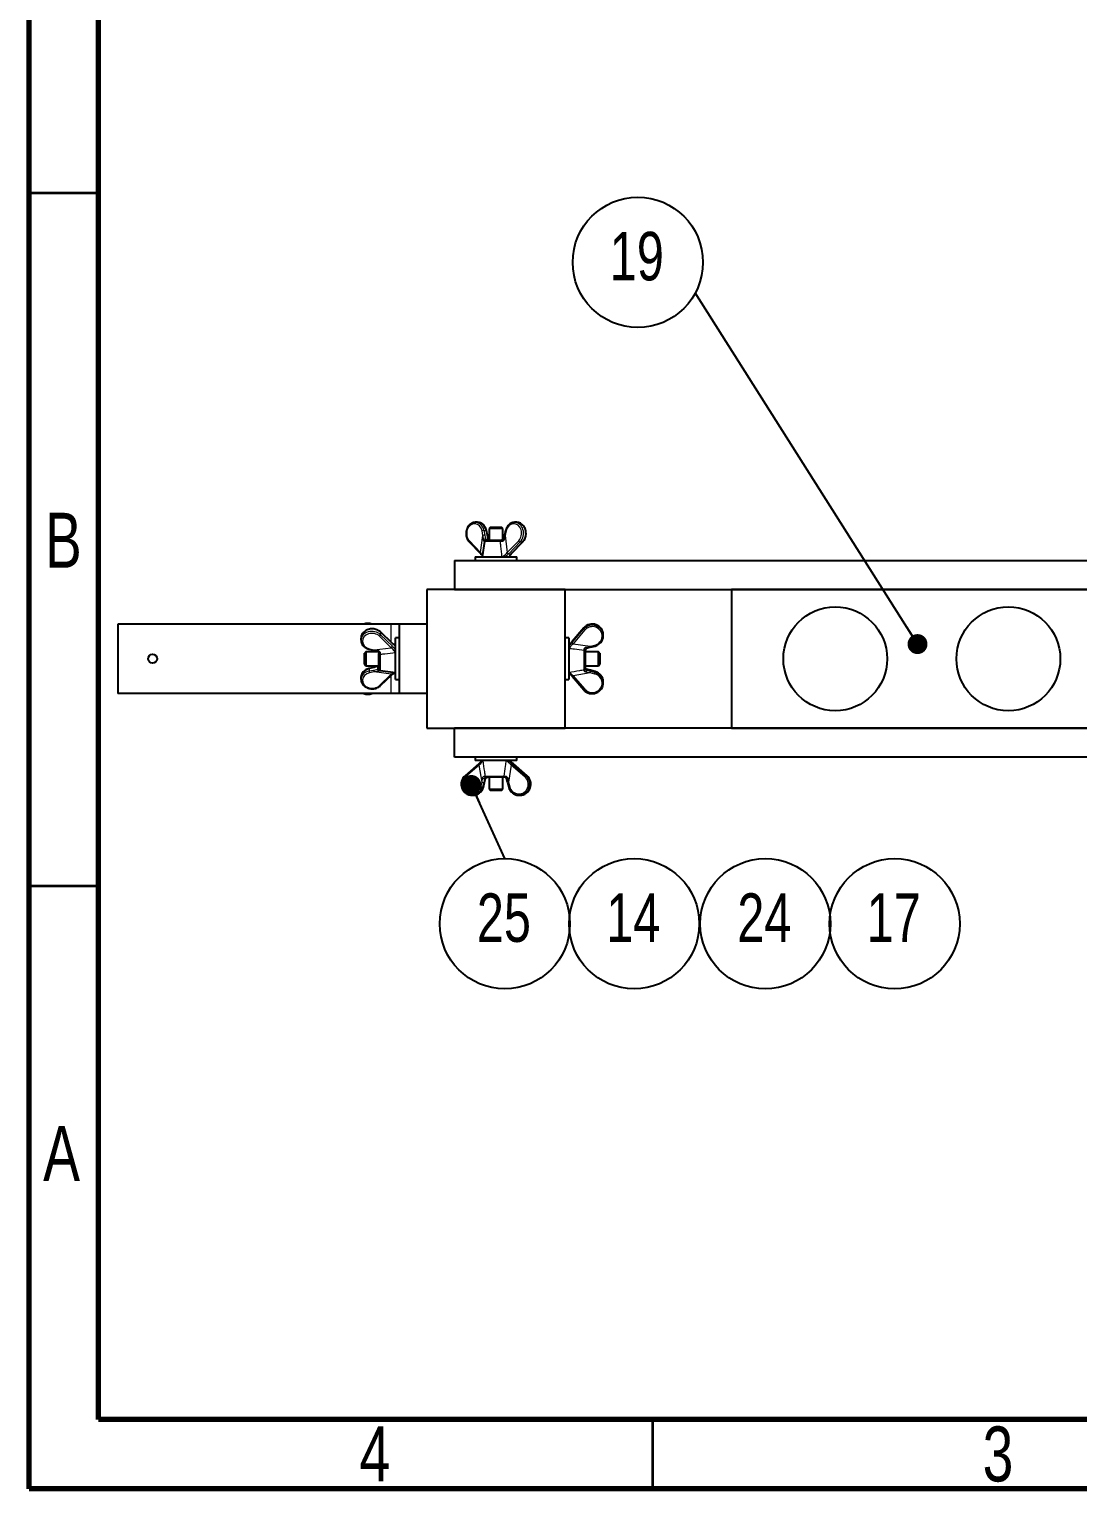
# Model space of a CAD drawing. Header units: millimetres. Extents: x 150 to 2050, y 50 to 2920.
# Drawn here: x 150 to 907, y 50 to 1103 of the extents above; entities that cross this region are included whole.
import ezdxf

# ---------------------------------------------------------------- set-up
doc = ezdxf.new("R2010")
doc.units = ezdxf.units.MM
doc.layers.add('FORMAT', color=7, linetype='Continuous')
doc.styles.add('SLDTEXTSTYLE0', font='TXT', dxfattribs={"width": 0.75})
doc.dimstyles.new('SLDDIMSTYLE0', dxfattribs={"dimtxt": 0.18, "dimasz": 14.4, "dimexe": 0, "dimexo": 0.0625, "dimgap": 0, "dimtad": 0, "dimtih": 1, "dimtoh": 1, "dimdec": 0, "dimrnd": 1e-09, "dimzin": 0, "dimdsep": 46, "dimtxsty": 'Standard', "dimblk1": 'DOT', "dimblk2": 'DOT', "dimsah": 1, "dimcen": 0.09, "dimadec": 0, "dimazin": 0, "dimtfac": 14.4, "dimtdec": 0, "dimtofl": 0, "dimtmove": 0, "dimatfit": 3, "dimldrblk": 'DOT', "dimfxl": 1, "dimfrac": 2, "dimtolj": 1, "dimtzin": 0, "dimarcsym": 0})

# ---------------------------------------------------------------- blocks, each defined once
blk = doc.blocks.new('SW_NOTE_0_24')
at = {"layer": 'FORMAT', "color": 0, "ltscale": 10}
blk.add_circle((-41.5, 22), 47, dxfattribs=at)
at = {"layer": 'FORMAT', "color": 0, "ltscale": 10, "insert": (-42.2, 44), "char_height": 35, "attachment_point": 2, "style": 'SLDTEXTSTYLE0'}
blk.add_mtext('19', dxfattribs=at)
blk = doc.blocks.new('_Dot')
at = {"color": 0, "linetype": 'ByBlock', "lineweight": -2}
blk.add_line((-0.5, 0), (-1, 0), dxfattribs=at)
at = {"color": 0, "linetype": 'ByBlock', "const_width": 0.5}
blk.add_lwpolyline([(-0.25, 0, 1), (0.25, 0, 1)], format="xyb", close=True, dxfattribs=at)
blk = doc.blocks.new('SW_NOTE_0_30')
at = {"layer": 'FORMAT', "color": 0, "ltscale": 10}
blk.add_circle((0, -47), 47, dxfattribs=at)
at = {"layer": 'FORMAT', "color": 0, "ltscale": 10, "insert": (-0.7, -25.1), "char_height": 35, "attachment_point": 2, "style": 'SLDTEXTSTYLE0'}
blk.add_mtext('25', dxfattribs=at)
blk = doc.blocks.new('SW_NOTE_0_31')
at = {"layer": 'FORMAT', "color": 0, "ltscale": 10}
blk.add_circle((25.9, 23.2), 47, dxfattribs=at)
at = {"layer": 'FORMAT', "color": 0, "ltscale": 10, "insert": (25.2, 45.1), "char_height": 35, "attachment_point": 2, "style": 'SLDTEXTSTYLE0'}
blk.add_mtext('14', dxfattribs=at)
blk = doc.blocks.new('SW_NOTE_0_32')
at = {"layer": 'FORMAT', "color": 0, "ltscale": 10}
blk.add_circle((25.9, 23.2), 47, dxfattribs=at)
at = {"layer": 'FORMAT', "color": 0, "ltscale": 10, "insert": (25.2, 45.1), "char_height": 35, "attachment_point": 2, "style": 'SLDTEXTSTYLE0'}
blk.add_mtext('24', dxfattribs=at)
blk = doc.blocks.new('SW_NOTE_0_33')
at = {"layer": 'FORMAT', "color": 0, "ltscale": 10}
blk.add_circle((25.9, 23.2), 47, dxfattribs=at)
at = {"layer": 'FORMAT', "color": 0, "ltscale": 10, "insert": (25.2, 45.1), "char_height": 35, "attachment_point": 2, "style": 'SLDTEXTSTYLE0'}
blk.add_mtext('17', dxfattribs=at)

msp = doc.modelspace()

# ---------------------------------------------------------------- linework, layer by layer
at = {"color": 7, "linetype": 'Continuous', "lineweight": 70, "ltscale": 10}
for p, q in [((150, 50), (150, 2920)), ((200, 100), (200, 2870)), ((2000, 100), (200, 100)), ((2050, 50), (150, 50))]:
    msp.add_line(p, q, dxfattribs=at)
at = {"color": 7, "linetype": 'Continuous', "lineweight": 35, "ltscale": 10}
for p, q in [((200, 985), (150, 985)), ((200, 485), (150, 485)), ((600, 100), (600, 50))]:
    msp.add_line(p, q, dxfattribs=at)
at = {"color": 7, "linetype": 'Continuous', "lineweight": 25, "ltscale": 10}
for p, q in [((473.7, 747.5), (472.2, 747.5)), ((473.8, 747.5), (473.7, 747.5)), ((474.3, 747.4), (474, 747.4)), ((481, 738.2), (480.2, 741.5)), ((481, 738.2), (480.3, 741.5)), ((483.1, 744), (482.1, 743)), ((482.1, 743), (482.1, 734.5)), ((492.1, 743), (482.1, 743)), ((483.1, 744), (491, 744)), ((491, 744), (491.1, 744)), ((492.1, 743), (491.1, 744)), ((492.1, 734.8), (492.1, 743)), ((494, 741.5), (493.2, 738.2)), ((494, 741.5), (493.3, 738.2)), ((502.1, 747.5), (500.5, 747.5)), ((467.7, 733.4), (475.9, 724.9)), ((478.8, 733.6), (477.1, 722.5)), ((479.8, 734.5), (489.9, 734.5)), ((489.9, 734.5), (491, 734.5)), ((492.5, 735.4), (492.5, 735.4)), ((492.6, 735.4), (492.6, 735.4)), ((498.4, 724.9), (506.5, 733.4)), ((457.1, 720), (457.1, 699)), ((457.1, 720), (1491.3, 720)), ((472.1, 722.5), (472.1, 720)), ((472.1, 722.5), (500.3, 722.5)), ((492.1, 722.5), (492.1, 722.5)), ((497.1, 722.5), (497.1, 723)), ((500.3, 722.5), (502.1, 722.5)), ((502.1, 720), (502.1, 722.5)), ((437.1, 699), (437.1, 599)), ((537.1, 699), (437.1, 699)), ((457.1, 699), (1475.1, 699)), ((537.1, 599), (537.1, 699)), ((657.1, 699), (657.1, 599)), ((1057.1, 699), (657.1, 699)), ((214.1, 674), (214.1, 624)), ((411.1, 674), (214.1, 674)), ((389.6, 663.9), (389.6, 662.4)), ((412.2, 660.2), (403.7, 668.4)), ((417.1, 674), (411.1, 674)), ((417.1, 664), (414.6, 664)), ((414.6, 634), (414.6, 664)), ((437.1, 674), (417.1, 674)), ((417.1, 674), (417.1, 624)), ((539.6, 664), (537.1, 664)), ((539.6, 664), (539.6, 634)), ((550.5, 671.4), (542, 661.5)), ((550.5, 671.4), (550.5, 671.3)), ((564.6, 665.7), (564.6, 666.3)), ((393.1, 654), (392.1, 653)), ((402.3, 654), (393.1, 654)), ((393.1, 654), (393.1, 644)), ((395.6, 655.9), (398.9, 655.1)), ((401.7, 654.4), (401.7, 654.4)), ((414.6, 659), (414.1, 658.9)), ((414.6, 654), (414.6, 654)), ((542, 661.5), (542, 661.5)), ((551.6, 655), (551.6, 654.2)), ((551.6, 654.2), (551.6, 642)), ((561.1, 654), (551.6, 654)), ((555.4, 657.3), (552.5, 656.5)), ((555.4, 657.3), (558.7, 658.1)), ((562.1, 653), (561.1, 654)), ((561.1, 644), (561.1, 654)), ((392.1, 645), (392.1, 653)), ((392.1, 645), (393.1, 644)), ((393.1, 644), (402.6, 644)), ((398.9, 642.8), (395.6, 642.1)), ((402.6, 651.8), (402.6, 652.8)), ((402.6, 641.6), (402.6, 651.8)), ((551.6, 644), (561.1, 644)), ((561.1, 644), (562.1, 645)), ((562.1, 653), (562.1, 645)), ((389.6, 635.6), (389.6, 634.1)), ((403.5, 640.6), (414.6, 639)), ((403.7, 629.6), (412.2, 637.7)), ((414.6, 634), (417.1, 634)), ((537.1, 634), (539.6, 634)), ((542, 636.5), (542, 636.4)), ((542, 636.4), (550.5, 626.6)), ((551.6, 642), (551.6, 641.5)), ((555.4, 640.7), (552.5, 641.5)), ((558.7, 639.8), (555.4, 640.7)), ((564.6, 631.7), (564.6, 632.2)), ((411.1, 624), (214.1, 624)), ((417.1, 624), (411.1, 624)), ((437.1, 624), (417.1, 624)), ((437.1, 599), (537.1, 599)), ((457.1, 578), (457.1, 599)), ((1475.1, 599), (457.1, 599)), ((657.1, 599), (1057.1, 599)), ((1491.3, 578), (457.1, 578)), ((474.6, 573.1), (464.8, 564.6)), ((472.1, 578), (472.1, 575.5)), ((500.3, 575.5), (472.1, 575.5)), ((474.6, 573.1), (474.6, 573.1)), ((474.6, 573.1), (474.6, 573.1)), ((509.5, 564.6), (499.7, 573.1)), ((499.7, 573.1), (499.7, 573.1)), ((502.1, 575.5), (500.3, 575.5)), ((502.1, 575.5), (502.1, 578)), ((478, 556.4), (478.9, 559.7)), ((478, 556.4), (478.9, 559.7)), ((478.8, 559.7), (479.6, 562.6)), ((480.1, 563.5), (479.7, 563.5)), ((492.3, 563.5), (480.1, 563.5)), ((482.1, 563.5), (482.1, 555)), ((492.1, 555), (492.1, 563.5)), ((493.2, 563.5), (492.3, 563.5)), ((495.4, 559.7), (494.6, 562.6)), ((495.4, 559.7), (494.6, 562.6)), ((495.4, 559.7), (496.3, 556.4)), ((495.4, 559.7), (496.3, 556.4)), ((509.5, 564.6), (509.5, 564.6)), ((469.8, 550.5), (470.4, 550.5)), ((470.4, 550.5), (470.5, 550.5)), ((482.1, 555), (483.1, 554)), ((482.1, 555), (492, 555)), ((491.1, 554), (483.1, 554)), ((491.1, 554), (492.1, 555)), ((492, 555), (492.1, 555)), ((503.9, 550.5), (504.5, 550.5))]:
    msp.add_line(p, q, dxfattribs=at)
at = {"color": 8, "linetype": 'Continuous', "lineweight": 18, "ltscale": 10}
for p, q in [((476, 725.6), (477.7, 738)), ((477.7, 738), (477.1, 741.3)), ((478.4, 741.6), (479.1, 738.3)), ((478.4, 741.6), (480, 741.6)), ((479.1, 738.3), (479.6, 735.4)), ((480.8, 738.3), (480, 741.6)), ((481.5, 735.4), (480.8, 738.3)), ((493.2, 738.2), (493.2, 738.2)), ((494.4, 741.3), (493.7, 738)), ((493.7, 738), (495.2, 725.6)), ((467.9, 734.1), (476, 725.6)), ((490.3, 733.6), (478.8, 733.6)), ((479.6, 735.4), (481.5, 735.4)), ((491.1, 733.6), (490.3, 733.6)), ((495.2, 725.6), (503.5, 734.1)), ((504.6, 733.3), (496.3, 724.8)), ((498.2, 724.8), (506.3, 733.3)), ((504.6, 733.3), (506.3, 733.3)), ((497, 722.8), (497.1, 722.5)), ((497, 722.7), (497.1, 722.5)), ((411.5, 657), (403, 665.3)), ((403.8, 668.2), (403.8, 666.4)), ((412.3, 660), (403.8, 668.2)), ((403.8, 666.4), (412.3, 658.1)), ((411.1, 674), (411.1, 661.2)), ((550.5, 671.3), (542, 661.5)), ((542, 660.7), (550.5, 670.6)), ((551.3, 669.8), (542.8, 659.9)), ((550.5, 670.6), (550.5, 671.3)), ((395.8, 656.3), (399.1, 655.5)), ((399.1, 655.5), (411.5, 657)), ((414.3, 658.8), (414.6, 658.9)), ((414.4, 658.8), (414.6, 658.9)), ((542.8, 659.9), (555.2, 658)), ((550.8, 654.9), (550.8, 655.6)), ((550.8, 641), (550.8, 654.9)), ((555.2, 658), (558.5, 658.9)), ((398.8, 642.6), (395.6, 641.9)), ((401.7, 643.4), (398.8, 642.6)), ((401.7, 641.5), (401.7, 643.4)), ((403.5, 653), (403.5, 652.1)), ((403.5, 652.1), (403.5, 640.6)), ((395.6, 641.9), (395.6, 640.3)), ((395.6, 640.3), (398.8, 640.9)), ((399.1, 639.6), (395.8, 638.9)), ((398.8, 640.9), (401.7, 641.5)), ((411.5, 637.8), (399.1, 639.6)), ((403, 629.7), (411.5, 637.8)), ((411.1, 636.7), (411.1, 624)), ((555.2, 638.8), (542.8, 636.8)), ((542.8, 636.8), (551.3, 627)), ((550.8, 640.7), (550.8, 641)), ((552.5, 641.5), (552.5, 640.7)), ((552.5, 640.7), (555.4, 640)), ((558.5, 638), (555.2, 638.8)), ((558.7, 639.8), (555.4, 640.7)), ((555.4, 640), (558.7, 639.1)), ((558.7, 639.1), (558.7, 639.8)), ((475, 572.3), (465.2, 563.8)), ((477, 559.9), (475, 572.3)), ((498, 572.3), (496.2, 559.9)), ((507.9, 563.8), (498, 572.3)), ((498.9, 573.1), (508.8, 564.6)), ((509.5, 564.6), (499.7, 573.1)), ((476.1, 556.6), (477, 559.9)), ((478.2, 559.7), (477.3, 556.4)), ((477.9, 556.4), (478.8, 559.7)), ((478, 556.4), (478.9, 559.7)), ((478.9, 562.6), (478.2, 559.7)), ((478.8, 564.3), (479.2, 564.3)), ((479.6, 562.6), (478.9, 562.6)), ((479.2, 564.3), (493, 564.3)), ((493, 564.3), (493.7, 564.3)), ((496.2, 559.9), (497, 556.6)), ((509.5, 564.6), (508.8, 564.6)), ((477.9, 556.4), (477.3, 556.4))]:
    msp.add_line(p, q, dxfattribs=at)
at = {"color": 8, "linetype": 'Continuous', "lineweight": 18, "ltscale": 10, "flags": 128}
for points in [[(480.2, 741.5), (480.2, 741.5), (480.2, 741.5), (480.1, 741.6), (480, 741.6)], [(481, 738.2), (481, 738.2), (480.9, 738.2), (480.9, 738.3), (480.8, 738.3)], [(481, 738.2), (481, 738.2), (481, 738.2), (481, 738.3)], [(467.7, 733.4), (467.7, 733.5), (467.7, 733.6), (467.7, 733.7), (467.7, 733.8), (467.8, 734), (467.9, 734.1)], [(489.9, 734.5), (490, 734.5), (490.1, 734.4), (490.1, 734.3), (490.2, 734.2), (490.2, 734.1), (490.3, 734), (490.3, 733.8), (490.3, 733.6)], [(475.9, 724.9), (475.8, 725), (475.8, 725.1), (475.8, 725.2), (475.8, 725.3), (475.9, 725.5), (476, 725.6)], [(551.6, 655), (551.6, 655.1), (551.6, 655.2), (551.5, 655.3), (551.4, 655.4), (551.3, 655.4), (551.1, 655.5), (550.9, 655.5), (550.8, 655.6)], [(552.5, 656.5), (552.5, 656.5), (552.5, 656.5), (552.5, 656.6), (552.5, 656.7), (552.5, 656.8), (552.4, 657), (552.4, 657.2), (552.3, 657.4)], [(398.8, 642.6), (398.8, 642.7), (398.9, 642.8), (398.9, 642.8), (398.9, 642.8)], [(403.5, 652.1), (403.3, 652.1), (403.2, 652.1), (403, 652.1), (402.9, 652), (402.8, 652), (402.7, 651.9), (402.7, 651.8), (402.6, 651.8)], [(395.6, 641.9), (395.6, 642), (395.6, 642), (395.6, 642.1), (395.6, 642.1)], [(411.5, 637.8), (411.6, 637.7), (411.8, 637.7), (411.9, 637.6), (412, 637.6), (412.1, 637.7), (412.2, 637.7)], [(403, 629.7), (403.1, 629.6), (403.3, 629.6), (403.4, 629.5), (403.5, 629.5), (403.6, 629.5), (403.7, 629.6)], [(493.7, 564.3), (493.7, 564.2), (493.7, 564), (493.6, 563.9), (493.5, 563.7), (493.5, 563.6), (493.4, 563.5), (493.3, 563.5), (493.2, 563.5)], [(495.6, 562.8), (495.4, 562.7), (495.2, 562.7), (495, 562.6), (494.8, 562.6), (494.7, 562.6), (494.6, 562.6), (494.6, 562.6), (494.6, 562.6)], [(496.3, 556.4), (496.3, 556.4), (496.3, 556.4)]]:
    msp.add_lwpolyline(points, dxfattribs=at)
at = {"color": 7, "linetype": 'Continuous', "lineweight": 25, "ltscale": 10, "flags": 128}
for points in [[(558.7, 658.2), (558.7, 658.1), (558.7, 658.1)], [(555.4, 640.7), (555.4, 640.7), (555.4, 640.7)], [(558.7, 639.8), (558.7, 639.8), (558.7, 639.8)], [(478.8, 559.7), (478.9, 559.7), (478.9, 559.7)], [(478.9, 559.7), (478.9, 559.7), (478.9, 559.7)], [(477.9, 556.4), (478, 556.4), (478, 556.4)], [(478, 556.4), (478, 556.4), (478, 556.4)], [(496.3, 556.4), (496.3, 556.4), (496.3, 556.4)], [(496.3, 556.4), (496.3, 556.4), (496.3, 556.4)]]:
    msp.add_lwpolyline(points, dxfattribs=at)
at = {"color": 7, "linetype": 'Continuous', "lineweight": 25, "ltscale": 100}
for centre, radius in [((732.1, 649), 37.5), ((857.1, 649), 37.5), ((239.1, 649), 3.25)]:
    msp.add_circle(centre, radius, dxfattribs=at)
at = {"color": 8, "linetype": 'Continuous', "lineweight": 18, "ltscale": 100}
for centre, radius, start, end in [((478.6, 736.8), 4.77, 91.6868, 108.4495), ((479.2, 733.5), 4.77, 91.6868, 108.4495), ((493.8, 738.7), 0.676, 223.1493, 261.004), ((494.5, 742), 0.676, 223.1531, 261.0023), ((494.1, 741.5), 0.111, 197.5173, 243.949), ((479.2, 732.2), 3.17, 83.2366, 111.7897), ((479.7, 733.5), 0.993, 90.2521, 173.0921), ((481.7, 735), 0.374, 82.7917, 110.5423), ((489.8, 733.8), 1.37, 351.9961, 29.7948), ((493.6, 737.3), 2.18, 240.836, 257.2291), ((493.7, 737.4), 2.35, 241.5641, 256.9791), ((504.9, 735), 1.68, 210.8689, 258.4159), ((506.3, 733.6), 0.266, 266.3617, 314.3688), ((496.6, 726.5), 1.68, 210.8689, 258.4159), ((498.2, 725.1), 0.266, 266.3583, 314.418), ((402.1, 666.7), 1.68, 300.8689, 348.4159), ((403.5, 668.2), 0.266, 356.361, 44.3785), ((552.7, 671.9), 2.52, 209.2131, 235.8154), ((395.2, 656.3), 0.593, 310.3942, 353.7693), ((398.5, 655.6), 0.593, 310.3729, 353.7804), ((399.7, 655.5), 2.33, 331.4692, 347.0346), ((410.6, 658.4), 1.68, 300.8689, 348.4159), ((412, 660), 0.266, 356.3583, 44.418), ((544.2, 662), 2.52, 209.2131, 235.8154), ((550.8, 654), 0.842, 9.8985, 91.7883), ((559.6, 659), 4.55, 193.2504, 202.9776), ((562.9, 659.9), 4.55, 193.2504, 202.9776), ((402.1, 643.5), 0.369, 172.5576, 200.6828), ((403.3, 651.6), 1.37, 81.9961, 119.7948), ((400.3, 640.4), 4.77, 181.6868, 198.4495), ((403.6, 641.1), 4.77, 181.6868, 198.4495), ((404.9, 641.1), 3.17, 173.2366, 201.7897), ((541.9, 637.6), 1.13, 275.4939, 321.4554), ((550.7, 642), 0.967, 276.5832, 358.7513), ((550.7, 641.6), 0.916, 272.5321, 356.0231), ((549.4, 640.5), 3.18, 338.8273, 4.6037), ((549.2, 640.7), 6.22, 342.7596, 353.804), ((552.5, 639.8), 6.22, 342.7596, 353.804), ((550.4, 627.7), 1.13, 275.4939, 321.4554), ((475.7, 573.2), 1.13, 185.4939, 231.4554), ((500.1, 570.9), 2.52, 119.2131, 145.8154), ((465.9, 564.7), 1.13, 185.4939, 231.4554), ((478.8, 565.9), 6.22, 252.7596, 263.804), ((478.6, 565.7), 3.18, 248.8273, 274.6037), ((479.7, 564.4), 0.916, 182.5321, 266.0231), ((480.1, 564.4), 0.967, 186.5832, 268.7513), ((492.2, 564.3), 0.842, 279.8985, 1.7883), ((496.8, 556.7), 3.3, 101.3875, 114.8405), ((510, 562.4), 2.52, 119.2131, 145.8154), ((478, 562.6), 6.22, 252.7596, 263.804), ((497.7, 553.4), 3.3, 101.3875, 114.8405)]:
    msp.add_arc(centre, radius, start, end, dxfattribs=at)
at = {"color": 7, "linetype": 'Continuous', "lineweight": 25, "ltscale": 100}
for centre, start, end in [((479.8, 733.5), 90, 171.7029), ((403.6, 641.6), 180, 261.7029)]:
    msp.add_arc(centre, 1, start, end, dxfattribs=at)
at = {"color": 8, "linetype": 'Continuous', "lineweight": 18, "ltscale": 100}
for centre, major_axis, ratio, start_param, end_param in [((471.6, 739.5), (0.21, 7), 0.809024, 4.999916, 8.752843), ((472.1, 739.5), (0.21, 8), 0.809082, 4.996918, 6.261989), ((499.9, 739.5), (0.21, 7), 0.809024, 3.861569, 7.614497), ((500.5, 739.5), (0.21, 8), 0.809082, 3.858572, 6.325254), ((502.1, 739.5), (-0.21, 8), 0.809082, 3.816525, 6.262162), ((397.6, 664), (8, 0.21), 0.809082, 0.674932, 3.120569), ((397.6, 662.3), (8, -0.21), 0.809082, 0.716979, 3.183661), ((397.6, 661.7), (7, -0.21), 0.809024, 0.719976, 4.472904), ((556.7, 665.4), (6.98, 0.52), 0.972268, 4.903457, 8.656384), ((397.6, 634), (8, -0.21), 0.809082, 1.855326, 3.120396), ((397.6, 633.4), (7, -0.21), 0.809024, 1.858323, 5.61125), ((556.7, 631.4), (6.98, 0.52), 0.972268, 3.76511, 7.518038), ((469.6, 558.5), (-0.52, 6.98), 0.972268, 0.623517, 4.376445), ((503.6, 558.5), (-0.52, 6.98), 0.972268, 1.761864, 5.514791)]:
    msp.add_ellipse(centre, major_axis=major_axis, ratio=ratio, start_param=start_param, end_param=end_param, dxfattribs=at)
at = {"color": 7, "linetype": 'Continuous', "lineweight": 25, "ltscale": 100}
for centre, major_axis, ratio, start_param, end_param in [((472.1, 739.5), (0.21, 8), 0.809082, 6.261989, 6.304209), ((473.8, 739.5), (-0.21, 8), 0.809082, 4.954871, 6.262162), ((394.6, 666.5), (7.83, 1.64), 0.997329, 0.995814, 1.732787), ((556.6, 666.3), (7.98, -0.52), 0.972337, 0.063492, 2.509129), ((394.6, 666.3), (7.99, 0.5), 0.970028, 1.361315, 1.650866), ((556.6, 665.7), (7.98, 0.52), 0.972337, 4.912403, 8.665331), ((397.6, 635.6), (8, 0.21), 0.809082, 1.813279, 3.120569), ((397.6, 634), (8, -0.21), 0.809082, 3.120396, 3.162616), ((556.6, 631.6), (7.98, 0.52), 0.972337, 3.774057, 7.526984), ((556.6, 632.3), (7.98, -0.52), 0.972337, 0.063492, 1.370782), ((394.6, 631.4), (7.83, -1.64), 0.997329, 4.550398, 5.287372), ((394.6, 631.6), (7.83, 1.64), 0.997329, 4.213177, 4.798609), ((394.6, 631.7), (7.99, -0.5), 0.970028, 4.632319, 4.92187), ((469.8, 558.5), (-0.52, 7.98), 0.972337, 0.632464, 4.385391), ((469.8, 558.5), (-0.5, 7.99), 0.970028, 0.635061, 3.080698), ((503.8, 558.5), (-0.52, 7.98), 0.972337, 1.77081, 5.523738), ((504.5, 558.5), (0.52, 7.98), 0.972337, 3.205084, 5.650721), ((470.4, 558.5), (0.52, 7.98), 0.972337, 3.205084, 4.512375), ((470.5, 558.5), (0.5, 7.99), 0.970028, 3.202488, 4.509778), ((503.8, 558.5), (-0.5, 7.99), 0.970028, 1.773407, 3.080698)]:
    msp.add_ellipse(centre, major_axis=major_axis, ratio=ratio, start_param=start_param, end_param=end_param, dxfattribs=at)
at = {"color": 7, "linetype": 'Continuous', "lineweight": 25, "ltscale": 10}
for points, knots in [([(472.5, 747.4), (472.4, 747.4), (471.9, 747.5), (470.9, 747.3), (469.6, 746.9), (468.4, 746.1), (467.4, 745.1), (466.6, 743.9), (465.9, 742.4), (465.6, 740.9), (465.4, 739.3), (465.6, 737.7), (466, 736.2), (466.6, 734.8), (467.3, 733.9), (467.7, 733.5), (467.7, 733.4)], [0, 0, 0, 0, 0.019509, 0.098372, 0.177075, 0.256113, 0.335818, 0.416213, 0.497131, 0.578375, 0.659818, 0.741405, 0.823124, 0.904938, 0.9817, 1, 1, 1, 1]), ([(480.2, 741.5), (480.2, 741.8), (479.9, 742.6), (479.4, 743.8), (478.6, 745.1), (477.5, 746.1), (476.3, 746.9), (475.1, 747.4), (474.3, 747.4), (473.9, 747.4)], [0, 0, 0, 0, 0.085954, 0.244268, 0.402943, 0.561384, 0.719012, 0.875192, 1, 1, 1, 1]), ([(481.7, 735.4), (481.7, 735.4), (481.4, 736.3), (481.2, 737.2), (481, 738.2), (481, 738.2)], [0, 0, 0, 0, 0.01498, 0.944548, 1, 1, 1, 1]), ([(481.8, 735.4), (481.8, 735.4), (481.5, 736.3), (481.3, 737.2), (481.1, 738.2), (481, 738.2)], [0, 0, 0, 0, 0.015444, 0.945306, 1, 1, 1, 1]), ([(493.3, 738.2), (493.2, 738), (493, 737), (492.7, 736.1), (492.5, 735.4)], [0, 0, 0, 0, 0.249548, 1, 1, 1, 1]), ([(493.2, 738.2), (493.2, 738), (493, 737), (492.7, 736.1), (492.5, 735.4)], [0, 0, 0, 0, 0.24955, 1, 1, 1, 1]), ([(500.4, 747.4), (500.3, 747.4), (499.7, 747.5), (498.6, 747.2), (497.4, 746.6), (496.3, 745.7), (495.3, 744.6), (494.6, 743.3), (494.2, 742.2), (494.1, 741.6), (494, 741.5)], [0, 0, 0, 0, 0.049877, 0.2016152, 0.3533915, 0.506149, 0.6602752, 0.8156237, 0.964567, 1, 1, 1, 1]), ([(506.5, 733.4), (506.7, 733.6), (507.2, 734.2), (507.9, 735.3), (508.4, 736.7), (508.8, 738.3), (508.8, 739.9), (508.6, 741.4), (508.1, 743), (507.4, 744.3), (506.5, 745.5), (505.4, 746.5), (504.1, 747.1), (502.9, 747.5), (502.1, 747.4), (501.8, 747.4)], [0, 0, 0, 0, 0.044936, 0.125622, 0.206681, 0.288088, 0.369705, 0.451471, 0.533368, 0.615369, 0.697367, 0.779135, 0.860343, 0.940706, 1, 1, 1, 1]), ([(482.1, 734.8), (482.1, 734.8), (482, 734.9), (481.8, 735.1), (481.8, 735.3), (481.7, 735.4)], [0, 0, 0, 0, 0.086371, 0.661055, 1, 1, 1, 1]), ([(492.6, 735.4), (492.5, 735.3), (492.4, 735), (492.1, 734.7), (491.7, 734.5), (491.3, 734.5), (491, 734.5), (491, 734.5)], [0, 0, 0, 0, 0.183109, 0.387835, 0.633005, 0.921881, 1, 1, 1, 1]), ([(475.9, 724.9), (475.9, 724.9), (476.2, 724.6), (476.6, 724.1), (477.1, 723.4), (477.2, 723.1), (477.2, 723)], [0, 0, 0, 0, 0.029553, 0.412772, 0.743604, 1, 1, 1, 1]), ([(475.9, 724.9), (475.9, 724.9), (476.2, 724.6), (476.7, 724.1), (477.1, 723.4), (477.2, 723.1), (477.2, 723)], [0, 0, 0, 0, 0.029611, 0.413524, 0.744783, 1, 1, 1, 1]), ([(497, 722.7), (497, 722.8), (497, 722.8), (497.1, 723.2), (497.4, 723.8), (497.9, 724.4), (498.3, 724.8), (498.4, 724.9)], [0, 0, 0, 0, 0.181061, 0.385306, 0.606493, 0.858619, 1, 1, 1, 1]), ([(403.7, 668.4), (403.5, 668.5), (402.9, 669), (401.8, 669.7), (400.4, 670.3), (398.9, 670.6), (397.3, 670.7), (395.7, 670.4), (394.1, 670), (392.8, 669.3), (391.6, 668.3), (390.6, 667.2), (390, 666), (389.6, 664.7), (389.7, 664), (389.7, 663.6)], [0, 0, 0, 0, 0.044936, 0.125622, 0.206681, 0.288088, 0.369705, 0.451471, 0.533368, 0.615369, 0.697367, 0.779135, 0.860343, 0.940706, 1, 1, 1, 1]), ([(389.7, 662.2), (389.7, 662.1), (389.6, 661.5), (389.9, 660.5), (390.5, 659.2), (391.4, 658.1), (392.5, 657.2), (393.8, 656.4), (394.9, 656.1), (395.5, 655.9), (395.6, 655.9)], [0, 0, 0, 0, 0.049877, 0.201615, 0.353392, 0.506149, 0.660275, 0.815624, 0.964567, 1, 1, 1, 1]), ([(398.9, 655.1), (399.1, 655.1), (400.1, 654.9), (401, 654.6), (401.7, 654.4)], [0, 0, 0, 0, 0.249556, 1, 1, 1, 1]), ([(401.7, 654.4), (401.8, 654.3), (402.1, 654.3), (402.4, 654), (402.6, 653.5), (402.6, 653.1), (402.6, 652.9), (402.6, 652.8)], [0, 0, 0, 0, 0.181987, 0.386973, 0.632455, 0.921698, 1, 1, 1, 1]), ([(414.4, 658.8), (414.4, 658.8), (414.3, 658.8), (413.9, 658.9), (413.3, 659.3), (412.7, 659.7), (412.3, 660.1), (412.2, 660.3)], [0, 0, 0, 0, 0.181061, 0.385306, 0.606493, 0.858619, 1, 1, 1, 1]), ([(542, 661.5), (541.5, 660.9), (540.6, 659.9), (539.9, 659.2), (539.6, 659)], [0, 0, 0, 0, 0.646925, 1, 1, 1, 1]), ([(552.5, 656.5), (552.4, 656.4), (552.2, 656.3), (551.9, 656), (551.7, 655.6), (551.6, 655.2), (551.6, 655), (551.6, 655)], [0, 0, 0, 0, 0.175097, 0.349896, 0.584012, 0.956468, 1, 1, 1, 1]), ([(401.7, 643.6), (401.7, 643.5), (400.8, 643.3), (399.9, 643), (398.9, 642.8), (398.9, 642.8)], [0, 0, 0, 0, 0.014849, 0.944545, 1, 1, 1, 1]), ([(402.4, 644.1), (402.4, 644.1), (402.3, 643.9), (402, 643.7), (401.8, 643.6), (401.7, 643.6)], [0, 0, 0, 0, 0.258777, 0.7242146, 1, 1, 1, 1]), ([(552.5, 641.5), (552.4, 641.5), (552.2, 641.6), (551.9, 641.9), (551.7, 642.4), (551.6, 642.7), (551.6, 642.9), (551.6, 642.9)], [0, 0, 0, 0, 0.175097, 0.349896, 0.584012, 0.956468, 1, 1, 1, 1]), ([(389.7, 634.3), (389.7, 634.2), (389.6, 633.7), (389.8, 632.7), (390.2, 631.4), (391, 630.3), (392, 629.2), (393.3, 628.4), (394.7, 627.8), (396.2, 627.4), (397.8, 627.3), (399.4, 627.4), (400.9, 627.8), (402.3, 628.5), (403.2, 629.1), (403.6, 629.5), (403.7, 629.6)], [0, 0, 0, 0, 0.019509, 0.098372, 0.177075, 0.256113, 0.335818, 0.416213, 0.497131, 0.578375, 0.659818, 0.741405, 0.823124, 0.904938, 0.9817, 1, 1, 1, 1]), ([(395.6, 642.1), (395.3, 642), (394.5, 641.8), (393.3, 641.3), (392, 640.4), (391, 639.4), (390.2, 638.2), (389.7, 636.9), (389.7, 636.1), (389.7, 635.8)], [0, 0, 0, 0, 0.085954, 0.244268, 0.402943, 0.561384, 0.719012, 0.875192, 1, 1, 1, 1]), ([(412.2, 637.7), (412.2, 637.7), (412.5, 638), (413, 638.5), (413.7, 638.9), (414, 639), (414.1, 639.1)], [0, 0, 0, 0, 0.0295397, 0.4127638, 0.7436006, 1, 1, 1, 1]), ([(542, 636.5), (541.5, 637.1), (540.6, 638), (539.9, 638.7), (539.6, 638.9)], [0, 0, 0, 0, 0.646925, 1, 1, 1, 1]), ([(551.6, 641.5), (551.6, 641.4), (551.7, 641.3), (551.9, 641), (552.1, 640.8), (552.4, 640.7), (552.5, 640.7)], [0, 0, 0, 0, 0.397548, 0.618956, 0.806457, 1, 1, 1, 1]), ([(474.6, 573.1), (475.2, 573.6), (476.2, 574.5), (476.9, 575.2), (477.1, 575.5)], [0, 0, 0, 0, 0.646925, 1, 1, 1, 1]), ([(499.7, 573.1), (499, 573.6), (498.1, 574.5), (497.4, 575.2), (497.2, 575.5)], [0, 0, 0, 0, 0.646925, 1, 1, 1, 1]), ([(479.7, 563.5), (479.6, 563.5), (479.5, 563.4), (479.2, 563.2), (479, 563), (478.9, 562.7), (478.9, 562.6)], [0, 0, 0, 0, 0.397548, 0.618956, 0.806457, 1, 1, 1, 1]), ([(479.6, 562.6), (479.7, 562.7), (479.8, 562.9), (480.1, 563.2), (480.5, 563.4), (480.9, 563.5), (481.1, 563.5), (481.1, 563.5)], [0, 0, 0, 0, 0.175097, 0.349896, 0.584012, 0.956468, 1, 1, 1, 1]), ([(479.7, 562.6), (479.7, 562.7), (479.8, 562.9), (480.1, 563.2), (480.6, 563.4), (480.9, 563.5), (481.1, 563.5), (481.1, 563.5)], [0, 0, 0, 0, 0.175097, 0.349896, 0.584012, 0.956468, 1, 1, 1, 1]), ([(494.6, 562.6), (494.6, 562.7), (494.5, 562.9), (494.2, 563.2), (493.7, 563.4), (493.4, 563.5), (493.2, 563.5), (493.1, 563.5)], [0, 0, 0, 0, 0.175097, 0.349896, 0.584012, 0.956468, 1, 1, 1, 1]), ([(494.6, 562.6), (494.6, 562.7), (494.5, 562.9), (494.2, 563.2), (493.8, 563.4), (493.4, 563.5), (493.2, 563.5), (493.2, 563.5)], [0, 0, 0, 0, 0.175097, 0.349896, 0.584012, 0.956468, 1, 1, 1, 1])]:
    msp.add_open_spline(points, degree=3, knots=knots, dxfattribs=at)
at = {"color": 8, "linetype": 'Continuous', "lineweight": 18, "ltscale": 10}
for points, knots in [([(478.1, 735.2), (478, 735.8), (477.9, 736.8), (477.8, 737.7), (477.7, 738)], [0, 0, 0, 0, 0.685027, 1, 1, 1, 1]), ([(493.7, 738), (493.6, 737.4), (493.4, 736.4), (493.2, 735.5), (493.1, 735.2)], [0, 0, 0, 0, 0.685002, 1, 1, 1, 1]), ([(478.8, 733.6), (478.7, 733.6), (478.6, 733.6), (478.4, 733.9), (478.2, 734.3), (478.1, 734.7), (478.1, 735), (478.1, 735.2)], [0, 0, 0, 0, 0.2486993, 0.4574642, 0.6664268, 0.8755892, 1, 1, 1, 1]), ([(479.6, 735.4), (479.6, 735.2), (479.7, 735), (479.7, 734.7), (479.8, 734.5), (479.8, 734.5), (479.7, 734.5), (479.7, 734.5)], [0, 0, 0, 0, 0.175097, 0.349896, 0.584012, 0.956468, 1, 1, 1, 1]), ([(482.1, 734.7), (482.1, 734.7), (482, 734.8), (481.7, 735), (481.6, 735.2), (481.5, 735.4)], [0, 0, 0, 0, 0.087036, 0.536279, 1, 1, 1, 1]), ([(491.4, 722.5), (491.2, 725.1), (490.8, 728.8), (490.4, 732.5), (490.3, 733.6)], [0, 0, 0, 0, 0.709408, 1, 1, 1, 1]), ([(493.1, 735.2), (493.1, 734.9), (492.9, 734.5), (492.5, 734), (491.9, 733.7), (491.5, 733.6), (491.2, 733.6), (491.1, 733.6)], [0, 0, 0, 0, 0.250533, 0.502667, 0.720928, 0.927461, 1, 1, 1, 1]), ([(493.1, 735.2), (493, 734.9), (492.9, 734.5), (492.5, 734), (492.2, 733.9), (492.1, 733.9)], [0, 0, 0, 0, 0.419195, 0.841069, 1, 1, 1, 1]), ([(476, 725.6), (476.4, 725.1), (477, 724.2), (477.2, 723.5), (477.2, 723.1)], [0, 0, 0, 0, 0.542928, 1, 1, 1, 1]), ([(491.4, 722.5), (491.8, 722.7), (492.7, 723.2), (494, 724.3), (494.8, 725.2), (495.2, 725.6)], [0, 0, 0, 0, 0.279193, 0.628993, 1, 1, 1, 1]), ([(491.4, 722.5), (491.4, 722.5), (491.4, 722.5), (491.4, 722.5), (491.4, 722.5)], [0, 0, 0, 0, 0.054274, 1, 1, 1, 1]), ([(496.3, 724.8), (495.7, 724.3), (494.8, 723.4), (493.7, 722.7), (493.3, 722.5)], [0, 0, 0, 0, 0.646925, 1, 1, 1, 1]), ([(496.6, 722.5), (496.8, 722.9), (497.1, 723.6), (497.8, 724.5), (498.2, 724.8)], [0, 0, 0, 0, 0.536084, 1, 1, 1, 1]), ([(497.1, 722.5), (497.1, 722.5), (497.1, 722.5), (497.1, 722.5), (497.1, 722.5)], [0, 0, 0, 0, 0.945726, 1, 1, 1, 1]), ([(399.1, 655.5), (399.7, 655.4), (400.7, 655.2), (401.7, 655), (402, 655)], [0, 0, 0, 0, 0.6850017, 1, 1, 1, 1]), ([(402, 655), (402.2, 654.9), (402.6, 654.8), (403.1, 654.3), (403.4, 653.8), (403.5, 653.3), (403.5, 653), (403.5, 653)], [0, 0, 0, 0, 0.250533, 0.502667, 0.720928, 0.927461, 1, 1, 1, 1]), ([(414.6, 653.3), (412, 653), (408.3, 652.6), (404.6, 652.2), (403.5, 652.1)], [0, 0, 0, 0, 0.7094083, 1, 1, 1, 1]), ([(414.6, 653.3), (414.4, 653.6), (413.9, 654.5), (412.8, 655.8), (411.9, 656.6), (411.5, 657)], [0, 0, 0, 0, 0.279193, 0.628993, 1, 1, 1, 1]), ([(414.6, 658.4), (414.2, 658.6), (413.5, 658.9), (412.7, 659.7), (412.3, 660)], [0, 0, 0, 0, 0.536084, 1, 1, 1, 1]), ([(412.3, 658.1), (412.8, 657.5), (413.7, 656.6), (414.4, 655.5), (414.6, 655.1)], [0, 0, 0, 0, 0.646925, 1, 1, 1, 1]), ([(414.6, 658.9), (414.6, 658.9), (414.6, 658.9), (414.6, 658.9), (414.6, 658.9)], [0, 0, 0, 0, 0.945726, 1, 1, 1, 1]), ([(414.6, 653.3), (414.6, 653.3), (414.6, 653.3), (414.6, 653.3), (414.6, 653.3)], [0, 0, 0, 0, 0.0542743, 1, 1, 1, 1]), ([(539.6, 657.7), (540, 658.2), (540.8, 659.2), (541.6, 660.3), (542, 660.7)], [0, 0, 0, 0, 0.536084, 1, 1, 1, 1]), ([(542.8, 659.9), (542.3, 659.4), (541.3, 658.4), (540.2, 657.2), (539.8, 656.6), (539.6, 656.4)], [0, 0, 0, 0, 0.401184, 0.804193, 1, 1, 1, 1]), ([(550.8, 654.9), (548.4, 655.2), (544.7, 655.7), (541, 656.2), (539.6, 656.4)], [0, 0, 0, 0, 0.633346, 1, 1, 1, 1]), ([(550.8, 655.6), (550.8, 655.8), (550.8, 656.1), (551.1, 656.7), (551.5, 657.1), (551.9, 657.3), (552.2, 657.4), (552.3, 657.4)], [0, 0, 0, 0, 0.248699, 0.457464, 0.666427, 0.875589, 1, 1, 1, 1]), ([(552.3, 657.4), (553, 657.6), (553.9, 657.8), (554.9, 657.9), (555.2, 658)], [0, 0, 0, 0, 0.685027, 1, 1, 1, 1]), ([(402.4, 644.1), (402.4, 644), (402.4, 643.8), (402.1, 643.6), (401.9, 643.4), (401.7, 643.4)], [0, 0, 0, 0, 0.201162, 0.594247, 1, 1, 1, 1]), ([(402, 639.9), (401.3, 639.8), (400.3, 639.7), (399.4, 639.6), (399.1, 639.6)], [0, 0, 0, 0, 0.685027, 1, 1, 1, 1]), ([(401.7, 641.5), (401.9, 641.5), (402.1, 641.5), (402.4, 641.6), (402.6, 641.6), (402.6, 641.6), (402.6, 641.6), (402.6, 641.6)], [0, 0, 0, 0, 0.175097, 0.349896, 0.584012, 0.956468, 1, 1, 1, 1]), ([(403.5, 640.6), (403.5, 640.5), (403.5, 640.5), (403.2, 640.3), (402.8, 640.1), (402.4, 640), (402.1, 639.9), (402, 639.9)], [0, 0, 0, 0, 0.2486993, 0.4574642, 0.6664268, 0.8755892, 1, 1, 1, 1]), ([(411.5, 637.8), (412, 638.2), (412.9, 638.8), (413.6, 639), (414, 639.1)], [0, 0, 0, 0, 0.542928, 1, 1, 1, 1]), ([(539.6, 639.3), (542.3, 639.7), (546, 640.3), (549.7, 640.9), (550.8, 641)], [0, 0, 0, 0, 0.709408, 1, 1, 1, 1]), ([(539.6, 639.3), (539.9, 639.2), (540.4, 638.9), (541.5, 638.1), (542.4, 637.3), (542.8, 636.8)], [0, 0, 0, 0, 0.279193, 0.628993, 1, 1, 1, 1]), ([(552.3, 639.3), (552.1, 639.4), (551.6, 639.5), (551.1, 639.8), (550.8, 640.2), (550.8, 640.5), (550.8, 640.6), (550.8, 640.7)], [0, 0, 0, 0, 0.250533, 0.502667, 0.720928, 0.927461, 1, 1, 1, 1]), ([(555.2, 638.8), (554.5, 638.9), (553.6, 639.1), (552.6, 639.3), (552.3, 639.3)], [0, 0, 0, 0, 0.685002, 1, 1, 1, 1]), ([(477.5, 575.5), (477.4, 575.2), (477.1, 574.7), (476.2, 573.6), (475.4, 572.8), (475, 572.3)], [0, 0, 0, 0, 0.279193, 0.628993, 1, 1, 1, 1]), ([(477.5, 575.5), (477.9, 572.8), (478.5, 569.1), (479, 565.4), (479.2, 564.3)], [0, 0, 0, 0, 0.7094083, 1, 1, 1, 1]), ([(493, 564.3), (493.4, 566.7), (493.9, 570.4), (494.4, 574.1), (494.6, 575.5)], [0, 0, 0, 0, 0.6333458, 1, 1, 1, 1]), ([(498, 572.3), (497.6, 572.8), (496.6, 573.8), (495.4, 574.9), (494.8, 575.3), (494.6, 575.5)], [0, 0, 0, 0, 0.401184, 0.804193, 1, 1, 1, 1]), ([(495.8, 575.5), (496.4, 575.1), (497.4, 574.3), (498.4, 573.5), (498.9, 573.1)], [0, 0, 0, 0, 0.536084, 1, 1, 1, 1]), ([(477, 559.9), (477.1, 560.6), (477.3, 561.5), (477.4, 562.5), (477.5, 562.8)], [0, 0, 0, 0, 0.685002, 1, 1, 1, 1]), ([(477.5, 562.8), (477.5, 563), (477.6, 563.5), (478, 564), (478.4, 564.3), (478.7, 564.3), (478.8, 564.3), (478.8, 564.3)], [0, 0, 0, 0, 0.250533, 0.502667, 0.720928, 0.927461, 1, 1, 1, 1]), ([(493.7, 564.3), (493.9, 564.3), (494.3, 564.3), (494.8, 564.1), (495.2, 563.6), (495.5, 563.2), (495.6, 562.9), (495.6, 562.8)], [0, 0, 0, 0, 0.248699, 0.457464, 0.666427, 0.875589, 1, 1, 1, 1]), ([(495.6, 562.8), (495.7, 562.1), (495.9, 561.2), (496.1, 560.2), (496.2, 559.9)], [0, 0, 0, 0, 0.6850271, 1, 1, 1, 1])]:
    msp.add_open_spline(points, degree=3, knots=knots, dxfattribs=at)
at = {"layer": 'FORMAT', "ltscale": 10}
msp.add_line((493.5, 504.8), (469.3, 557.9), dxfattribs=at)

# ---------------------------------------------------------------- block references
for name, p in [('SW_NOTE_0_24', (631, 913.1)), ('SW_NOTE_0_30', (493.5, 504.8)), ('SW_NOTE_0_31', (561, 434.6)), ('SW_NOTE_0_32', (655.7, 434.6)), ('SW_NOTE_0_33', (749.1, 434.6))]:
    msp.add_blockref(name, p, dxfattribs=at)
at = {"layer": 'FORMAT', "ltscale": 10, "xscale": 14.4, "yscale": 14.4, "rotation": 114.5599155174}
msp.add_blockref('_Dot', (469.3, 557.9, 747.6), dxfattribs=at)

# ---------------------------------------------------------------- texts
at = {"color": 7, "linetype": 'Continuous', "lineweight": 0, "ltscale": 10, "char_height": 39.7, "attachment_point": 2, "style": 'SLDTEXTSTYLE0'}
for s, insert in [('B', (174.7, 754.4)), ('A', (173.4, 311.9)), ('4', (399.6, 95)), ('3', (849.6, 95))]:
    msp.add_mtext(s, dxfattribs=dict(at, insert=insert))

# ---------------------------------------------------------------- leaders
at = {"layer": 'FORMAT', "ltscale": 10}
msp.add_leader([(791.5, 659.6), (631, 913.1)], dimstyle='SLDDIMSTYLE0', dxfattribs=at)

doc.saveas('drawing.dxf')
